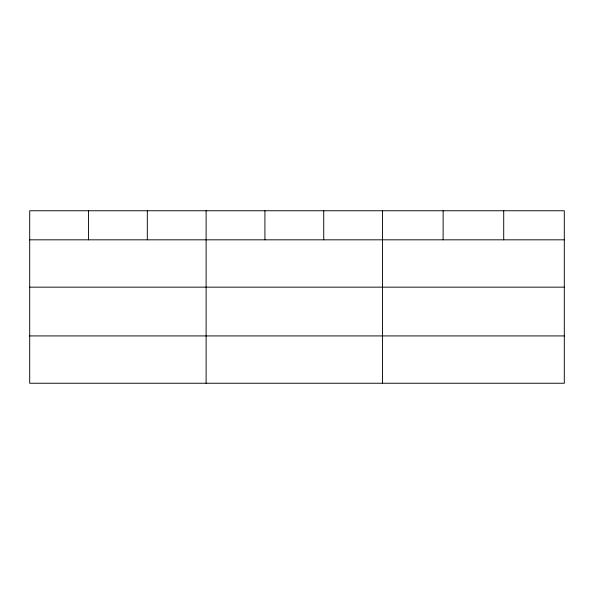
<?xml version="1.0" encoding="UTF-8"?>
<svg xmlns="http://www.w3.org/2000/svg" width="594" height="594" viewBox="0 0 594 594"><rect width="100%" height="100%" fill="white"/><g stroke="black" fill="none" stroke-linecap="round" stroke-linejoin="round"><path stroke-width="0.89" d="M564.3 287.154L564.3 210.751L29.7 210.751L29.7 383.249L564.3 383.249L564.3 287.154L29.7 287.154M29.7 239.82L564.3 239.82M29.7 335.922L564.3 335.922M503.712 210.751L503.712 239.82M443.124 210.751L443.124 239.82M382.536 210.751L382.536 383.249M323.73 210.751L323.73 239.82M264.924 210.751L264.924 239.82M206.118 210.751L206.118 383.249M147.312 210.751L147.312 239.82M88.506 210.751L88.506 239.82"/></g></svg>
